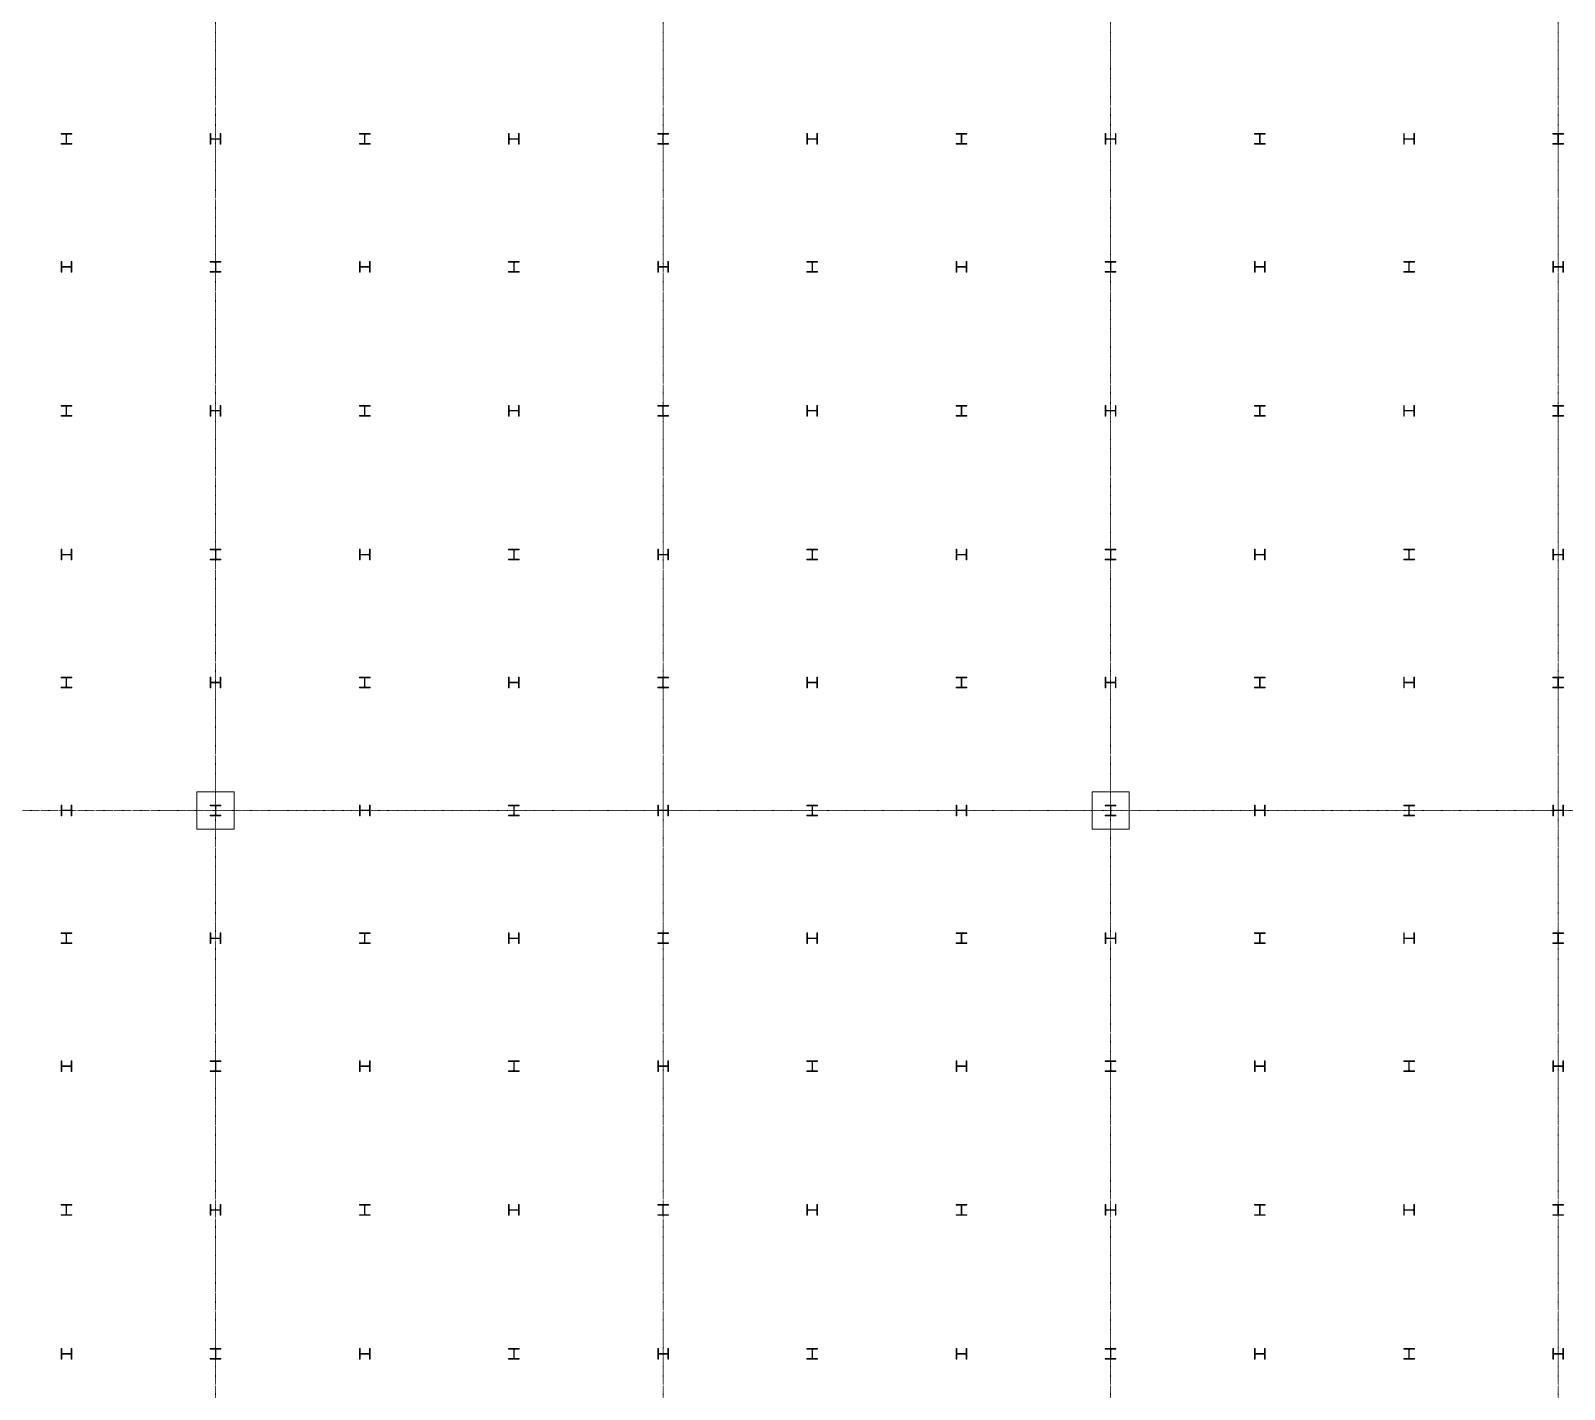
# Model space of a CAD drawing. Extents: x -32000 to 362567, y -29000 to 144214.
# Drawn here: x 48130 to 76915, y 49134 to 74632 of the extents above; entities that cross this region are included whole.
import ezdxf

# ---------------------------------------------------------------- set-up
doc = ezdxf.new("R2010")
doc.units = 0
doc.header["$LTSCALE"] = 10
doc.linetypes.add('H12PL25$0$JJP_三點線', pattern=[0.9, 0.3, -0.15, 0, -0.15, 0, -0.15, 0, -0.15])
doc.layers.add('H12PL25$0$S-COL', color=252, linetype='Continuous')
doc.layers.add('H12PL25$0$S-GRID', color=252, linetype='Continuous')

# ---------------------------------------------------------------- blocks, each defined once
blk = doc.blocks.new('H12PL25')
at = {"layer": 'H12PL25$0$S-COL', "lineweight": 0, "flags": 128}
for points in [[(48900, 72500), (48900, 72512), (48817, 72512, -0.41421356), (48804, 72525), (48804, 72675, -0.41421356), (48817, 72688), (48900, 72688), (48900, 72700), (48700, 72700), (48700, 72688), (48783, 72688, -0.41421356), (48796, 72675), (48796, 72525, -0.41421356), (48783, 72512), (48700, 72512), (48700, 72500)], [(51700, 72700), (51688, 72700), (51688, 72617, -0.41421356), (51675, 72604), (51525, 72604, -0.41421356), (51512, 72617), (51512, 72700), (51500, 72700), (51500, 72500), (51512, 72500), (51512, 72583, -0.41421356), (51525, 72596), (51675, 72596, -0.41421356), (51688, 72583), (51688, 72500), (51700, 72500)], [(54500, 72500), (54500, 72512), (54417, 72512, -0.41421356), (54404, 72525), (54404, 72675, -0.41421356), (54417, 72688), (54500, 72688), (54500, 72700), (54300, 72700), (54300, 72688), (54383, 72688, -0.41421356), (54396, 72675), (54396, 72525, -0.41421356), (54383, 72512), (54300, 72512), (54300, 72500)], [(57300, 72700), (57288, 72700), (57288, 72617, -0.41421356), (57275, 72604), (57125, 72604, -0.41421356), (57112, 72617), (57112, 72700), (57100, 72700), (57100, 72500), (57112, 72500), (57112, 72583, -0.41421356), (57125, 72596), (57275, 72596, -0.41421356), (57288, 72583), (57288, 72500), (57300, 72500)], [(60100, 72500), (60100, 72512), (60017, 72512, -0.41421356), (60004, 72525), (60004, 72675, -0.41421356), (60017, 72688), (60100, 72688), (60100, 72700), (59900, 72700), (59900, 72688), (59983, 72688, -0.41421356), (59996, 72675), (59996, 72525, -0.41421356), (59983, 72512), (59900, 72512), (59900, 72500)], [(62900, 72700), (62888, 72700), (62888, 72617, -0.41421356), (62875, 72604), (62725, 72604, -0.41421356), (62712, 72617), (62712, 72700), (62700, 72700), (62700, 72500), (62712, 72500), (62712, 72583, -0.41421356), (62725, 72596), (62875, 72596, -0.41421356), (62888, 72583), (62888, 72500), (62900, 72500)], [(65700, 72500), (65700, 72512), (65617, 72512, -0.41421356), (65604, 72525), (65604, 72675, -0.41421356), (65617, 72688), (65700, 72688), (65700, 72700), (65500, 72700), (65500, 72688), (65583, 72688, -0.41421356), (65596, 72675), (65596, 72525, -0.41421356), (65583, 72512), (65500, 72512), (65500, 72500)], [(68500, 72700), (68488, 72700), (68488, 72617, -0.41421356), (68475, 72604), (68325, 72604, -0.41421356), (68312, 72617), (68312, 72700), (68300, 72700), (68300, 72500), (68312, 72500), (68312, 72583, -0.41421356), (68325, 72596), (68475, 72596, -0.41421356), (68488, 72583), (68488, 72500), (68500, 72500)], [(71300, 72500), (71300, 72512), (71217, 72512, -0.41421356), (71204, 72525), (71204, 72675, -0.41421356), (71217, 72688), (71300, 72688), (71300, 72700), (71100, 72700), (71100, 72688), (71183, 72688, -0.41421356), (71196, 72675), (71196, 72525, -0.41421356), (71183, 72512), (71100, 72512), (71100, 72500)], [(74100, 72700), (74088, 72700), (74088, 72617, -0.41421356), (74075, 72604), (73925, 72604, -0.41421356), (73912, 72617), (73912, 72700), (73900, 72700), (73900, 72500), (73912, 72500), (73912, 72583, -0.41421356), (73925, 72596), (74075, 72596, -0.41421356), (74088, 72583), (74088, 72500), (74100, 72500)], [(76900, 72500), (76900, 72512), (76817, 72512, -0.41421356), (76804, 72525), (76804, 72675, -0.41421356), (76817, 72688), (76900, 72688), (76900, 72700), (76700, 72700), (76700, 72688), (76783, 72688, -0.41421356), (76796, 72675), (76796, 72525, -0.41421356), (76783, 72512), (76700, 72512), (76700, 72500)], [(48900, 70300), (48888, 70300), (48888, 70217, -0.41421356), (48875, 70204), (48725, 70204, -0.41421356), (48712, 70217), (48712, 70300), (48700, 70300), (48700, 70100), (48712, 70100), (48712, 70183, -0.41421356), (48725, 70196), (48875, 70196, -0.41421356), (48888, 70183), (48888, 70100), (48900, 70100)], [(51700, 70100), (51700, 70112), (51617, 70112, -0.41421356), (51604, 70125), (51604, 70275, -0.41421356), (51617, 70288), (51700, 70288), (51700, 70300), (51500, 70300), (51500, 70288), (51583, 70288, -0.41421356), (51596, 70275), (51596, 70125, -0.41421356), (51583, 70112), (51500, 70112), (51500, 70100)], [(54500, 70300), (54488, 70300), (54488, 70217, -0.41421356), (54475, 70204), (54325, 70204, -0.41421356), (54312, 70217), (54312, 70300), (54300, 70300), (54300, 70100), (54312, 70100), (54312, 70183, -0.41421356), (54325, 70196), (54475, 70196, -0.41421356), (54488, 70183), (54488, 70100), (54500, 70100)], [(57300, 70100), (57300, 70112), (57217, 70112, -0.41421356), (57204, 70125), (57204, 70275, -0.41421356), (57217, 70288), (57300, 70288), (57300, 70300), (57100, 70300), (57100, 70288), (57183, 70288, -0.41421356), (57196, 70275), (57196, 70125, -0.41421356), (57183, 70112), (57100, 70112), (57100, 70100)], [(60100, 70300), (60088, 70300), (60088, 70217, -0.41421356), (60075, 70204), (59925, 70204, -0.41421356), (59912, 70217), (59912, 70300), (59900, 70300), (59900, 70100), (59912, 70100), (59912, 70183, -0.41421356), (59925, 70196), (60075, 70196, -0.41421356), (60088, 70183), (60088, 70100), (60100, 70100)], [(62900, 70100), (62900, 70112), (62817, 70112, -0.41421356), (62804, 70125), (62804, 70275, -0.41421356), (62817, 70288), (62900, 70288), (62900, 70300), (62700, 70300), (62700, 70288), (62783, 70288, -0.41421356), (62796, 70275), (62796, 70125, -0.41421356), (62783, 70112), (62700, 70112), (62700, 70100)], [(65700, 70300), (65688, 70300), (65688, 70217, -0.41421356), (65675, 70204), (65525, 70204, -0.41421356), (65512, 70217), (65512, 70300), (65500, 70300), (65500, 70100), (65512, 70100), (65512, 70183, -0.41421356), (65525, 70196), (65675, 70196, -0.41421356), (65688, 70183), (65688, 70100), (65700, 70100)], [(68500, 70100), (68500, 70112), (68417, 70112, -0.41421356), (68404, 70125), (68404, 70275, -0.41421356), (68417, 70288), (68500, 70288), (68500, 70300), (68300, 70300), (68300, 70288), (68383, 70288, -0.41421356), (68396, 70275), (68396, 70125, -0.41421356), (68383, 70112), (68300, 70112), (68300, 70100)], [(71300, 70300), (71288, 70300), (71288, 70217, -0.41421356), (71275, 70204), (71125, 70204, -0.41421356), (71112, 70217), (71112, 70300), (71100, 70300), (71100, 70100), (71112, 70100), (71112, 70183, -0.41421356), (71125, 70196), (71275, 70196, -0.41421356), (71288, 70183), (71288, 70100), (71300, 70100)], [(74100, 70100), (74100, 70112), (74017, 70112, -0.41421356), (74004, 70125), (74004, 70275, -0.41421356), (74017, 70288), (74100, 70288), (74100, 70300), (73900, 70300), (73900, 70288), (73983, 70288, -0.41421356), (73996, 70275), (73996, 70125, -0.41421356), (73983, 70112), (73900, 70112), (73900, 70100)], [(76900, 70300), (76888, 70300), (76888, 70217, -0.41421356), (76875, 70204), (76725, 70204, -0.41421356), (76712, 70217), (76712, 70300), (76700, 70300), (76700, 70100), (76712, 70100), (76712, 70183, -0.41421356), (76725, 70196), (76875, 70196, -0.41421356), (76888, 70183), (76888, 70100), (76900, 70100)], [(48900, 67400), (48900, 67412), (48817, 67412, -0.41421356), (48804, 67425), (48804, 67575, -0.41421356), (48817, 67588), (48900, 67588), (48900, 67600), (48700, 67600), (48700, 67588), (48783, 67588, -0.41421356), (48796, 67575), (48796, 67425, -0.41421356), (48783, 67412), (48700, 67412), (48700, 67400)], [(51700, 67600), (51688, 67600), (51688, 67517, -0.41421356), (51675, 67504), (51525, 67504, -0.41421356), (51512, 67517), (51512, 67600), (51500, 67600), (51500, 67400), (51512, 67400), (51512, 67483, -0.41421356), (51525, 67496), (51675, 67496, -0.41421356), (51688, 67483), (51688, 67400), (51700, 67400)], [(54500, 67400), (54500, 67412), (54417, 67412, -0.41421356), (54404, 67425), (54404, 67575, -0.41421356), (54417, 67588), (54500, 67588), (54500, 67600), (54300, 67600), (54300, 67588), (54383, 67588, -0.41421356), (54396, 67575), (54396, 67425, -0.41421356), (54383, 67412), (54300, 67412), (54300, 67400)], [(57300, 67600), (57288, 67600), (57288, 67517, -0.41421356), (57275, 67504), (57125, 67504, -0.41421356), (57112, 67517), (57112, 67600), (57100, 67600), (57100, 67400), (57112, 67400), (57112, 67483, -0.41421356), (57125, 67496), (57275, 67496, -0.41421356), (57288, 67483), (57288, 67400), (57300, 67400)], [(60100, 67400), (60100, 67412), (60017, 67412, -0.41421356), (60004, 67425), (60004, 67575, -0.41421356), (60017, 67588), (60100, 67588), (60100, 67600), (59900, 67600), (59900, 67588), (59983, 67588, -0.41421356), (59996, 67575), (59996, 67425, -0.41421356), (59983, 67412), (59900, 67412), (59900, 67400)], [(62900, 67600), (62888, 67600), (62888, 67517, -0.41421356), (62875, 67504), (62725, 67504, -0.41421356), (62712, 67517), (62712, 67600), (62700, 67600), (62700, 67400), (62712, 67400), (62712, 67483, -0.41421356), (62725, 67496), (62875, 67496, -0.41421356), (62888, 67483), (62888, 67400), (62900, 67400)], [(65700, 67400), (65700, 67412), (65617, 67412, -0.41421356), (65604, 67425), (65604, 67575, -0.41421356), (65617, 67588), (65700, 67588), (65700, 67600), (65500, 67600), (65500, 67588), (65583, 67588, -0.41421356), (65596, 67575), (65596, 67425, -0.41421356), (65583, 67412), (65500, 67412), (65500, 67400)], [(68500, 67600), (68488, 67600), (68488, 67517, -0.41421356), (68475, 67504), (68325, 67504, -0.41421356), (68312, 67517), (68312, 67600), (68300, 67600), (68300, 67400), (68312, 67400), (68312, 67483, -0.41421356), (68325, 67496), (68475, 67496, -0.41421356), (68488, 67483), (68488, 67400), (68500, 67400)], [(71300, 67400), (71300, 67412), (71217, 67412, -0.41421356), (71204, 67425), (71204, 67575, -0.41421356), (71217, 67588), (71300, 67588), (71300, 67600), (71100, 67600), (71100, 67588), (71183, 67588, -0.41421356), (71196, 67575), (71196, 67425, -0.41421356), (71183, 67412), (71100, 67412), (71100, 67400)], [(74100, 67600), (74088, 67600), (74088, 67517, -0.41421356), (74075, 67504), (73925, 67504, -0.41421356), (73912, 67517), (73912, 67600), (73900, 67600), (73900, 67400), (73912, 67400), (73912, 67483, -0.41421356), (73925, 67496), (74075, 67496, -0.41421356), (74088, 67483), (74088, 67400), (74100, 67400)], [(76900, 67400), (76900, 67412), (76817, 67412, -0.41421356), (76804, 67425), (76804, 67575, -0.41421356), (76817, 67588), (76900, 67588), (76900, 67600), (76700, 67600), (76700, 67588), (76783, 67588, -0.41421356), (76796, 67575), (76796, 67425, -0.41421356), (76783, 67412), (76700, 67412), (76700, 67400)], [(48900, 64900), (48888, 64900), (48888, 64817, -0.41421356), (48875, 64804), (48725, 64804, -0.41421356), (48712, 64817), (48712, 64900), (48700, 64900), (48700, 64700), (48712, 64700), (48712, 64783, -0.41421356), (48725, 64796), (48875, 64796, -0.41421356), (48888, 64783), (48888, 64700), (48900, 64700)], [(51700, 64700), (51700, 64712), (51617, 64712, -0.41421356), (51604, 64725), (51604, 64875, -0.41421356), (51617, 64888), (51700, 64888), (51700, 64900), (51500, 64900), (51500, 64888), (51583, 64888, -0.41421356), (51596, 64875), (51596, 64725, -0.41421356), (51583, 64712), (51500, 64712), (51500, 64700)], [(54500, 64900), (54488, 64900), (54488, 64817, -0.41421356), (54475, 64804), (54325, 64804, -0.41421356), (54312, 64817), (54312, 64900), (54300, 64900), (54300, 64700), (54312, 64700), (54312, 64783, -0.41421356), (54325, 64796), (54475, 64796, -0.41421356), (54488, 64783), (54488, 64700), (54500, 64700)], [(57300, 64700), (57300, 64712), (57217, 64712, -0.41421356), (57204, 64725), (57204, 64875, -0.41421356), (57217, 64888), (57300, 64888), (57300, 64900), (57100, 64900), (57100, 64888), (57183, 64888, -0.41421356), (57196, 64875), (57196, 64725, -0.41421356), (57183, 64712), (57100, 64712), (57100, 64700)], [(60100, 64900), (60088, 64900), (60088, 64817, -0.41421356), (60075, 64804), (59925, 64804, -0.41421356), (59912, 64817), (59912, 64900), (59900, 64900), (59900, 64700), (59912, 64700), (59912, 64783, -0.41421356), (59925, 64796), (60075, 64796, -0.41421356), (60088, 64783), (60088, 64700), (60100, 64700)], [(62900, 64700), (62900, 64712), (62817, 64712, -0.41421356), (62804, 64725), (62804, 64875, -0.41421356), (62817, 64888), (62900, 64888), (62900, 64900), (62700, 64900), (62700, 64888), (62783, 64888, -0.41421356), (62796, 64875), (62796, 64725, -0.41421356), (62783, 64712), (62700, 64712), (62700, 64700)], [(65700, 64900), (65688, 64900), (65688, 64817, -0.41421356), (65675, 64804), (65525, 64804, -0.41421356), (65512, 64817), (65512, 64900), (65500, 64900), (65500, 64700), (65512, 64700), (65512, 64783, -0.41421356), (65525, 64796), (65675, 64796, -0.41421356), (65688, 64783), (65688, 64700), (65700, 64700)], [(68500, 64700), (68500, 64712), (68417, 64712, -0.41421356), (68404, 64725), (68404, 64875, -0.41421356), (68417, 64888), (68500, 64888), (68500, 64900), (68300, 64900), (68300, 64888), (68383, 64888, -0.41421356), (68396, 64875), (68396, 64725, -0.41421356), (68383, 64712), (68300, 64712), (68300, 64700)], [(71300, 64900), (71288, 64900), (71288, 64817, -0.41421356), (71275, 64804), (71125, 64804, -0.41421356), (71112, 64817), (71112, 64900), (71100, 64900), (71100, 64700), (71112, 64700), (71112, 64783, -0.41421356), (71125, 64796), (71275, 64796, -0.41421356), (71288, 64783), (71288, 64700), (71300, 64700)], [(74100, 64700), (74100, 64712), (74017, 64712, -0.41421356), (74004, 64725), (74004, 64875, -0.41421356), (74017, 64888), (74100, 64888), (74100, 64900), (73900, 64900), (73900, 64888), (73983, 64888, -0.41421356), (73996, 64875), (73996, 64725, -0.41421356), (73983, 64712), (73900, 64712), (73900, 64700)], [(76900, 64900), (76888, 64900), (76888, 64817, -0.41421356), (76875, 64804), (76725, 64804, -0.41421356), (76712, 64817), (76712, 64900), (76700, 64900), (76700, 64700), (76712, 64700), (76712, 64783, -0.41421356), (76725, 64796), (76875, 64796, -0.41421356), (76888, 64783), (76888, 64700), (76900, 64700)], [(48900, 62300), (48900, 62312), (48817, 62312, -0.41421356), (48804, 62325), (48804, 62475, -0.41421356), (48817, 62488), (48900, 62488), (48900, 62500), (48700, 62500), (48700, 62488), (48783, 62488, -0.41421356), (48796, 62475), (48796, 62325, -0.41421356), (48783, 62312), (48700, 62312), (48700, 62300)], [(51700, 62500), (51688, 62500), (51688, 62417, -0.41421356), (51675, 62404), (51525, 62404, -0.41421356), (51512, 62417), (51512, 62500), (51500, 62500), (51500, 62300), (51512, 62300), (51512, 62383, -0.41421356), (51525, 62396), (51675, 62396, -0.41421356), (51688, 62383), (51688, 62300), (51700, 62300)], [(54500, 62300), (54500, 62312), (54417, 62312, -0.41421356), (54404, 62325), (54404, 62475, -0.41421356), (54417, 62488), (54500, 62488), (54500, 62500), (54300, 62500), (54300, 62488), (54383, 62488, -0.41421356), (54396, 62475), (54396, 62325, -0.41421356), (54383, 62312), (54300, 62312), (54300, 62300)], [(57300, 62500), (57288, 62500), (57288, 62417, -0.41421356), (57275, 62404), (57125, 62404, -0.41421356), (57112, 62417), (57112, 62500), (57100, 62500), (57100, 62300), (57112, 62300), (57112, 62383, -0.41421356), (57125, 62396), (57275, 62396, -0.41421356), (57288, 62383), (57288, 62300), (57300, 62300)], [(60100, 62300), (60100, 62312), (60017, 62312, -0.41421356), (60004, 62325), (60004, 62475, -0.41421356), (60017, 62488), (60100, 62488), (60100, 62500), (59900, 62500), (59900, 62488), (59983, 62488, -0.41421356), (59996, 62475), (59996, 62325, -0.41421356), (59983, 62312), (59900, 62312), (59900, 62300)], [(62900, 62500), (62888, 62500), (62888, 62417, -0.41421356), (62875, 62404), (62725, 62404, -0.41421356), (62712, 62417), (62712, 62500), (62700, 62500), (62700, 62300), (62712, 62300), (62712, 62383, -0.41421356), (62725, 62396), (62875, 62396, -0.41421356), (62888, 62383), (62888, 62300), (62900, 62300)], [(65700, 62300), (65700, 62312), (65617, 62312, -0.41421356), (65604, 62325), (65604, 62475, -0.41421356), (65617, 62488), (65700, 62488), (65700, 62500), (65500, 62500), (65500, 62488), (65583, 62488, -0.41421356), (65596, 62475), (65596, 62325, -0.41421356), (65583, 62312), (65500, 62312), (65500, 62300)], [(68500, 62500), (68488, 62500), (68488, 62417, -0.41421356), (68475, 62404), (68325, 62404, -0.41421356), (68312, 62417), (68312, 62500), (68300, 62500), (68300, 62300), (68312, 62300), (68312, 62383, -0.41421356), (68325, 62396), (68475, 62396, -0.41421356), (68488, 62383), (68488, 62300), (68500, 62300)], [(71300, 62300), (71300, 62312), (71217, 62312, -0.41421356), (71204, 62325), (71204, 62475, -0.41421356), (71217, 62488), (71300, 62488), (71300, 62500), (71100, 62500), (71100, 62488), (71183, 62488, -0.41421356), (71196, 62475), (71196, 62325, -0.41421356), (71183, 62312), (71100, 62312), (71100, 62300)], [(74100, 62500), (74088, 62500), (74088, 62417, -0.41421356), (74075, 62404), (73925, 62404, -0.41421356), (73912, 62417), (73912, 62500), (73900, 62500), (73900, 62300), (73912, 62300), (73912, 62383, -0.41421356), (73925, 62396), (74075, 62396, -0.41421356), (74088, 62383), (74088, 62300), (74100, 62300)], [(76900, 62300), (76900, 62312), (76817, 62312, -0.41421356), (76804, 62325), (76804, 62475, -0.41421356), (76817, 62488), (76900, 62488), (76900, 62500), (76700, 62500), (76700, 62488), (76783, 62488, -0.41421356), (76796, 62475), (76796, 62325, -0.41421356), (76783, 62312), (76700, 62312), (76700, 62300)], [(48900, 60100), (48888, 60100), (48888, 60017, -0.41421356), (48875, 60004), (48725, 60004, -0.41421356), (48712, 60017), (48712, 60100), (48700, 60100), (48700, 59900), (48712, 59900), (48712, 59983, -0.41421356), (48725, 59996), (48875, 59996, -0.41421356), (48888, 59983), (48888, 59900), (48900, 59900)], [(51700, 59900), (51700, 59912), (51617, 59912, -0.41421356), (51604, 59925), (51604, 60075, -0.41421356), (51617, 60088), (51700, 60088), (51700, 60100), (51500, 60100), (51500, 60088), (51583, 60088, -0.41421356), (51596, 60075), (51596, 59925, -0.41421356), (51583, 59912), (51500, 59912), (51500, 59900)], [(54500, 60100), (54488, 60100), (54488, 60017, -0.41421356), (54475, 60004), (54325, 60004, -0.41421356), (54312, 60017), (54312, 60100), (54300, 60100), (54300, 59900), (54312, 59900), (54312, 59983, -0.41421356), (54325, 59996), (54475, 59996, -0.41421356), (54488, 59983), (54488, 59900), (54500, 59900)], [(57300, 59900), (57300, 59912), (57217, 59912, -0.41421356), (57204, 59925), (57204, 60075, -0.41421356), (57217, 60088), (57300, 60088), (57300, 60100), (57100, 60100), (57100, 60088), (57183, 60088, -0.41421356), (57196, 60075), (57196, 59925, -0.41421356), (57183, 59912), (57100, 59912), (57100, 59900)], [(60100, 60100), (60088, 60100), (60088, 60017, -0.41421356), (60075, 60004), (59925, 60004, -0.41421356), (59912, 60017), (59912, 60100), (59900, 60100), (59900, 59900), (59912, 59900), (59912, 59983, -0.41421356), (59925, 59996), (60075, 59996, -0.41421356), (60088, 59983), (60088, 59900), (60100, 59900)], [(62900, 59900), (62900, 59912), (62817, 59912, -0.41421356), (62804, 59925), (62804, 60075, -0.41421356), (62817, 60088), (62900, 60088), (62900, 60100), (62700, 60100), (62700, 60088), (62783, 60088, -0.41421356), (62796, 60075), (62796, 59925, -0.41421356), (62783, 59912), (62700, 59912), (62700, 59900)], [(65700, 60100), (65688, 60100), (65688, 60017, -0.41421356), (65675, 60004), (65525, 60004, -0.41421356), (65512, 60017), (65512, 60100), (65500, 60100), (65500, 59900), (65512, 59900), (65512, 59983, -0.41421356), (65525, 59996), (65675, 59996, -0.41421356), (65688, 59983), (65688, 59900), (65700, 59900)], [(68500, 59900), (68500, 59912), (68417, 59912, -0.41421356), (68404, 59925), (68404, 60075, -0.41421356), (68417, 60088), (68500, 60088), (68500, 60100), (68300, 60100), (68300, 60088), (68383, 60088, -0.41421356), (68396, 60075), (68396, 59925, -0.41421356), (68383, 59912), (68300, 59912), (68300, 59900)], [(71300, 60100), (71288, 60100), (71288, 60017, -0.41421356), (71275, 60004), (71125, 60004, -0.41421356), (71112, 60017), (71112, 60100), (71100, 60100), (71100, 59900), (71112, 59900), (71112, 59983, -0.41421356), (71125, 59996), (71275, 59996, -0.41421356), (71288, 59983), (71288, 59900), (71300, 59900)], [(74100, 59900), (74100, 59912), (74017, 59912, -0.41421356), (74004, 59925), (74004, 60075, -0.41421356), (74017, 60088), (74100, 60088), (74100, 60100), (73900, 60100), (73900, 60088), (73983, 60088, -0.41421356), (73996, 60075), (73996, 59925, -0.41421356), (73983, 59912), (73900, 59912), (73900, 59900)], [(76900, 60100), (76888, 60100), (76888, 60017, -0.41421356), (76875, 60004), (76725, 60004, -0.41421356), (76712, 60017), (76712, 60100), (76700, 60100), (76700, 59900), (76712, 59900), (76712, 59983, -0.41421356), (76725, 59996), (76875, 59996, -0.41421356), (76888, 59983), (76888, 59900), (76900, 59900)], [(48900, 57500), (48900, 57512), (48817, 57512, -0.41421356), (48804, 57525), (48804, 57675, -0.41421356), (48817, 57688), (48900, 57688), (48900, 57700), (48700, 57700), (48700, 57688), (48783, 57688, -0.41421356), (48796, 57675), (48796, 57525, -0.41421356), (48783, 57512), (48700, 57512), (48700, 57500)], [(51700, 57700), (51688, 57700), (51688, 57617, -0.41421356), (51675, 57604), (51525, 57604, -0.41421356), (51512, 57617), (51512, 57700), (51500, 57700), (51500, 57500), (51512, 57500), (51512, 57583, -0.41421356), (51525, 57596), (51675, 57596, -0.41421356), (51688, 57583), (51688, 57500), (51700, 57500)], [(54500, 57500), (54500, 57512), (54417, 57512, -0.41421356), (54404, 57525), (54404, 57675, -0.41421356), (54417, 57688), (54500, 57688), (54500, 57700), (54300, 57700), (54300, 57688), (54383, 57688, -0.41421356), (54396, 57675), (54396, 57525, -0.41421356), (54383, 57512), (54300, 57512), (54300, 57500)], [(57300, 57700), (57288, 57700), (57288, 57617, -0.41421356), (57275, 57604), (57125, 57604, -0.41421356), (57112, 57617), (57112, 57700), (57100, 57700), (57100, 57500), (57112, 57500), (57112, 57583, -0.41421356), (57125, 57596), (57275, 57596, -0.41421356), (57288, 57583), (57288, 57500), (57300, 57500)], [(60100, 57500), (60100, 57512), (60017, 57512, -0.41421356), (60004, 57525), (60004, 57675, -0.41421356), (60017, 57688), (60100, 57688), (60100, 57700), (59900, 57700), (59900, 57688), (59983, 57688, -0.41421356), (59996, 57675), (59996, 57525, -0.41421356), (59983, 57512), (59900, 57512), (59900, 57500)], [(62900, 57700), (62888, 57700), (62888, 57617, -0.41421356), (62875, 57604), (62725, 57604, -0.41421356), (62712, 57617), (62712, 57700), (62700, 57700), (62700, 57500), (62712, 57500), (62712, 57583, -0.41421356), (62725, 57596), (62875, 57596, -0.41421356), (62888, 57583), (62888, 57500), (62900, 57500)], [(65700, 57500), (65700, 57512), (65617, 57512, -0.41421356), (65604, 57525), (65604, 57675, -0.41421356), (65617, 57688), (65700, 57688), (65700, 57700), (65500, 57700), (65500, 57688), (65583, 57688, -0.41421356), (65596, 57675), (65596, 57525, -0.41421356), (65583, 57512), (65500, 57512), (65500, 57500)], [(68500, 57700), (68488, 57700), (68488, 57617, -0.41421356), (68475, 57604), (68325, 57604, -0.41421356), (68312, 57617), (68312, 57700), (68300, 57700), (68300, 57500), (68312, 57500), (68312, 57583, -0.41421356), (68325, 57596), (68475, 57596, -0.41421356), (68488, 57583), (68488, 57500), (68500, 57500)], [(71300, 57500), (71300, 57512), (71217, 57512, -0.41421356), (71204, 57525), (71204, 57675, -0.41421356), (71217, 57688), (71300, 57688), (71300, 57700), (71100, 57700), (71100, 57688), (71183, 57688, -0.41421356), (71196, 57675), (71196, 57525, -0.41421356), (71183, 57512), (71100, 57512), (71100, 57500)], [(74100, 57700), (74088, 57700), (74088, 57617, -0.41421356), (74075, 57604), (73925, 57604, -0.41421356), (73912, 57617), (73912, 57700), (73900, 57700), (73900, 57500), (73912, 57500), (73912, 57583, -0.41421356), (73925, 57596), (74075, 57596, -0.41421356), (74088, 57583), (74088, 57500), (74100, 57500)], [(76900, 57500), (76900, 57512), (76817, 57512, -0.41421356), (76804, 57525), (76804, 57675, -0.41421356), (76817, 57688), (76900, 57688), (76900, 57700), (76700, 57700), (76700, 57688), (76783, 57688, -0.41421356), (76796, 57675), (76796, 57525, -0.41421356), (76783, 57512), (76700, 57512), (76700, 57500)], [(48900, 55300), (48888, 55300), (48888, 55217, -0.41421356), (48875, 55204), (48725, 55204, -0.41421356), (48712, 55217), (48712, 55300), (48700, 55300), (48700, 55100), (48712, 55100), (48712, 55183, -0.41421356), (48725, 55196), (48875, 55196, -0.41421356), (48888, 55183), (48888, 55100), (48900, 55100)], [(51700, 55100), (51700, 55112), (51617, 55112, -0.41421356), (51604, 55125), (51604, 55275, -0.41421356), (51617, 55288), (51700, 55288), (51700, 55300), (51500, 55300), (51500, 55288), (51583, 55288, -0.41421356), (51596, 55275), (51596, 55125, -0.41421356), (51583, 55112), (51500, 55112), (51500, 55100)], [(54500, 55300), (54488, 55300), (54488, 55217, -0.41421356), (54475, 55204), (54325, 55204, -0.41421356), (54312, 55217), (54312, 55300), (54300, 55300), (54300, 55100), (54312, 55100), (54312, 55183, -0.41421356), (54325, 55196), (54475, 55196, -0.41421356), (54488, 55183), (54488, 55100), (54500, 55100)], [(57300, 55100), (57300, 55112), (57217, 55112, -0.41421356), (57204, 55125), (57204, 55275, -0.41421356), (57217, 55288), (57300, 55288), (57300, 55300), (57100, 55300), (57100, 55288), (57183, 55288, -0.41421356), (57196, 55275), (57196, 55125, -0.41421356), (57183, 55112), (57100, 55112), (57100, 55100)], [(60100, 55300), (60088, 55300), (60088, 55217, -0.41421356), (60075, 55204), (59925, 55204, -0.41421356), (59912, 55217), (59912, 55300), (59900, 55300), (59900, 55100), (59912, 55100), (59912, 55183, -0.41421356), (59925, 55196), (60075, 55196, -0.41421356), (60088, 55183), (60088, 55100), (60100, 55100)], [(62900, 55100), (62900, 55112), (62817, 55112, -0.41421356), (62804, 55125), (62804, 55275, -0.41421356), (62817, 55288), (62900, 55288), (62900, 55300), (62700, 55300), (62700, 55288), (62783, 55288, -0.41421356), (62796, 55275), (62796, 55125, -0.41421356), (62783, 55112), (62700, 55112), (62700, 55100)], [(65700, 55300), (65688, 55300), (65688, 55217, -0.41421356), (65675, 55204), (65525, 55204, -0.41421356), (65512, 55217), (65512, 55300), (65500, 55300), (65500, 55100), (65512, 55100), (65512, 55183, -0.41421356), (65525, 55196), (65675, 55196, -0.41421356), (65688, 55183), (65688, 55100), (65700, 55100)], [(68500, 55100), (68500, 55112), (68417, 55112, -0.41421356), (68404, 55125), (68404, 55275, -0.41421356), (68417, 55288), (68500, 55288), (68500, 55300), (68300, 55300), (68300, 55288), (68383, 55288, -0.41421356), (68396, 55275), (68396, 55125, -0.41421356), (68383, 55112), (68300, 55112), (68300, 55100)], [(71300, 55300), (71288, 55300), (71288, 55217, -0.41421356), (71275, 55204), (71125, 55204, -0.41421356), (71112, 55217), (71112, 55300), (71100, 55300), (71100, 55100), (71112, 55100), (71112, 55183, -0.41421356), (71125, 55196), (71275, 55196, -0.41421356), (71288, 55183), (71288, 55100), (71300, 55100)], [(74100, 55100), (74100, 55112), (74017, 55112, -0.41421356), (74004, 55125), (74004, 55275, -0.41421356), (74017, 55288), (74100, 55288), (74100, 55300), (73900, 55300), (73900, 55288), (73983, 55288, -0.41421356), (73996, 55275), (73996, 55125, -0.41421356), (73983, 55112), (73900, 55112), (73900, 55100)], [(76900, 55300), (76888, 55300), (76888, 55217, -0.41421356), (76875, 55204), (76725, 55204, -0.41421356), (76712, 55217), (76712, 55300), (76700, 55300), (76700, 55100), (76712, 55100), (76712, 55183, -0.41421356), (76725, 55196), (76875, 55196, -0.41421356), (76888, 55183), (76888, 55100), (76900, 55100)], [(48900, 52400), (48900, 52412), (48817, 52412, -0.41421356), (48804, 52425), (48804, 52575, -0.41421356), (48817, 52588), (48900, 52588), (48900, 52600), (48700, 52600), (48700, 52588), (48783, 52588, -0.41421356), (48796, 52575), (48796, 52425, -0.41421356), (48783, 52412), (48700, 52412), (48700, 52400)], [(51700, 52600), (51688, 52600), (51688, 52517, -0.41421356), (51675, 52504), (51525, 52504, -0.41421356), (51512, 52517), (51512, 52600), (51500, 52600), (51500, 52400), (51512, 52400), (51512, 52483, -0.41421356), (51525, 52496), (51675, 52496, -0.41421356), (51688, 52483), (51688, 52400), (51700, 52400)], [(54500, 52400), (54500, 52412), (54417, 52412, -0.41421356), (54404, 52425), (54404, 52575, -0.41421356), (54417, 52588), (54500, 52588), (54500, 52600), (54300, 52600), (54300, 52588), (54383, 52588, -0.41421356), (54396, 52575), (54396, 52425, -0.41421356), (54383, 52412), (54300, 52412), (54300, 52400)], [(57300, 52600), (57288, 52600), (57288, 52517, -0.41421356), (57275, 52504), (57125, 52504, -0.41421356), (57112, 52517), (57112, 52600), (57100, 52600), (57100, 52400), (57112, 52400), (57112, 52483, -0.41421356), (57125, 52496), (57275, 52496, -0.41421356), (57288, 52483), (57288, 52400), (57300, 52400)], [(60100, 52400), (60100, 52412), (60017, 52412, -0.41421356), (60004, 52425), (60004, 52575, -0.41421356), (60017, 52588), (60100, 52588), (60100, 52600), (59900, 52600), (59900, 52588), (59983, 52588, -0.41421356), (59996, 52575), (59996, 52425, -0.41421356), (59983, 52412), (59900, 52412), (59900, 52400)], [(62900, 52600), (62888, 52600), (62888, 52517, -0.41421356), (62875, 52504), (62725, 52504, -0.41421356), (62712, 52517), (62712, 52600), (62700, 52600), (62700, 52400), (62712, 52400), (62712, 52483, -0.41421356), (62725, 52496), (62875, 52496, -0.41421356), (62888, 52483), (62888, 52400), (62900, 52400)], [(65700, 52400), (65700, 52412), (65617, 52412, -0.41421356), (65604, 52425), (65604, 52575, -0.41421356), (65617, 52588), (65700, 52588), (65700, 52600), (65500, 52600), (65500, 52588), (65583, 52588, -0.41421356), (65596, 52575), (65596, 52425, -0.41421356), (65583, 52412), (65500, 52412), (65500, 52400)], [(68500, 52600), (68488, 52600), (68488, 52517, -0.41421356), (68475, 52504), (68325, 52504, -0.41421356), (68312, 52517), (68312, 52600), (68300, 52600), (68300, 52400), (68312, 52400), (68312, 52483, -0.41421356), (68325, 52496), (68475, 52496, -0.41421356), (68488, 52483), (68488, 52400), (68500, 52400)], [(71300, 52400), (71300, 52412), (71217, 52412, -0.41421356), (71204, 52425), (71204, 52575, -0.41421356), (71217, 52588), (71300, 52588), (71300, 52600), (71100, 52600), (71100, 52588), (71183, 52588, -0.41421356), (71196, 52575), (71196, 52425, -0.41421356), (71183, 52412), (71100, 52412), (71100, 52400)], [(74100, 52600), (74088, 52600), (74088, 52517, -0.41421356), (74075, 52504), (73925, 52504, -0.41421356), (73912, 52517), (73912, 52600), (73900, 52600), (73900, 52400), (73912, 52400), (73912, 52483, -0.41421356), (73925, 52496), (74075, 52496, -0.41421356), (74088, 52483), (74088, 52400), (74100, 52400)], [(76900, 52400), (76900, 52412), (76817, 52412, -0.41421356), (76804, 52425), (76804, 52575, -0.41421356), (76817, 52588), (76900, 52588), (76900, 52600), (76700, 52600), (76700, 52588), (76783, 52588, -0.41421356), (76796, 52575), (76796, 52425, -0.41421356), (76783, 52412), (76700, 52412), (76700, 52400)], [(48900, 49900), (48888, 49900), (48888, 49817, -0.41421356), (48875, 49804), (48725, 49804, -0.41421356), (48712, 49817), (48712, 49900), (48700, 49900), (48700, 49700), (48712, 49700), (48712, 49783, -0.41421356), (48725, 49796), (48875, 49796, -0.41421356), (48888, 49783), (48888, 49700), (48900, 49700)], [(51700, 49700), (51700, 49712), (51617, 49712, -0.41421356), (51604, 49725), (51604, 49875, -0.41421356), (51617, 49888), (51700, 49888), (51700, 49900), (51500, 49900), (51500, 49888), (51583, 49888, -0.41421356), (51596, 49875), (51596, 49725, -0.41421356), (51583, 49712), (51500, 49712), (51500, 49700)], [(54500, 49900), (54488, 49900), (54488, 49817, -0.41421356), (54475, 49804), (54325, 49804, -0.41421356), (54312, 49817), (54312, 49900), (54300, 49900), (54300, 49700), (54312, 49700), (54312, 49783, -0.41421356), (54325, 49796), (54475, 49796, -0.41421356), (54488, 49783), (54488, 49700), (54500, 49700)], [(57300, 49700), (57300, 49712), (57217, 49712, -0.41421356), (57204, 49725), (57204, 49875, -0.41421356), (57217, 49888), (57300, 49888), (57300, 49900), (57100, 49900), (57100, 49888), (57183, 49888, -0.41421356), (57196, 49875), (57196, 49725, -0.41421356), (57183, 49712), (57100, 49712), (57100, 49700)], [(60100, 49900), (60088, 49900), (60088, 49817, -0.41421356), (60075, 49804), (59925, 49804, -0.41421356), (59912, 49817), (59912, 49900), (59900, 49900), (59900, 49700), (59912, 49700), (59912, 49783, -0.41421356), (59925, 49796), (60075, 49796, -0.41421356), (60088, 49783), (60088, 49700), (60100, 49700)], [(62900, 49700), (62900, 49712), (62817, 49712, -0.41421356), (62804, 49725), (62804, 49875, -0.41421356), (62817, 49888), (62900, 49888), (62900, 49900), (62700, 49900), (62700, 49888), (62783, 49888, -0.41421356), (62796, 49875), (62796, 49725, -0.41421356), (62783, 49712), (62700, 49712), (62700, 49700)], [(65700, 49900), (65688, 49900), (65688, 49817, -0.41421356), (65675, 49804), (65525, 49804, -0.41421356), (65512, 49817), (65512, 49900), (65500, 49900), (65500, 49700), (65512, 49700), (65512, 49783, -0.41421356), (65525, 49796), (65675, 49796, -0.41421356), (65688, 49783), (65688, 49700), (65700, 49700)], [(68500, 49700), (68500, 49712), (68417, 49712, -0.41421356), (68404, 49725), (68404, 49875, -0.41421356), (68417, 49888), (68500, 49888), (68500, 49900), (68300, 49900), (68300, 49888), (68383, 49888, -0.41421356), (68396, 49875), (68396, 49725, -0.41421356), (68383, 49712), (68300, 49712), (68300, 49700)], [(71300, 49900), (71288, 49900), (71288, 49817, -0.41421356), (71275, 49804), (71125, 49804, -0.41421356), (71112, 49817), (71112, 49900), (71100, 49900), (71100, 49700), (71112, 49700), (71112, 49783, -0.41421356), (71125, 49796), (71275, 49796, -0.41421356), (71288, 49783), (71288, 49700), (71300, 49700)], [(74100, 49700), (74100, 49712), (74017, 49712, -0.41421356), (74004, 49725), (74004, 49875, -0.41421356), (74017, 49888), (74100, 49888), (74100, 49900), (73900, 49900), (73900, 49888), (73983, 49888, -0.41421356), (73996, 49875), (73996, 49725, -0.41421356), (73983, 49712), (73900, 49712), (73900, 49700)], [(76900, 49900), (76888, 49900), (76888, 49817, -0.41421356), (76875, 49804), (76725, 49804, -0.41421356), (76712, 49817), (76712, 49900), (76700, 49900), (76700, 49700), (76712, 49700), (76712, 49783, -0.41421356), (76725, 49796), (76875, 49796, -0.41421356), (76888, 49783), (76888, 49700), (76900, 49700)]]:
    blk.add_lwpolyline(points, format="xyb", close=True, dxfattribs=at)
for points in [[(51250, 59650), (51950, 59650), (51950, 60350), (51250, 60350)], [(68050, 59650), (68750, 59650), (68750, 60350), (68050, 60350)]]:
    blk.add_lwpolyline(points, close=True, dxfattribs=at)
at = {"layer": 'H12PL25$0$S-GRID', "linetype": 'H12PL25$0$JJP_三點線', "lineweight": 0}
for p, q in [((51600, 128250), (51600, -28000)), ((60000, 128250), (60000, -28000)), ((68400, 128250), (68400, -28000)), ((76800, 128250), (76800, -28000)), ((-29000, 60000), (289600, 60000))]:
    blk.add_line(p, q, dxfattribs=at)

msp = doc.modelspace()

# ---------------------------------------------------------------- block references
msp.add_blockref('H12PL25', (0, 0))

doc.saveas('drawing.dxf')
